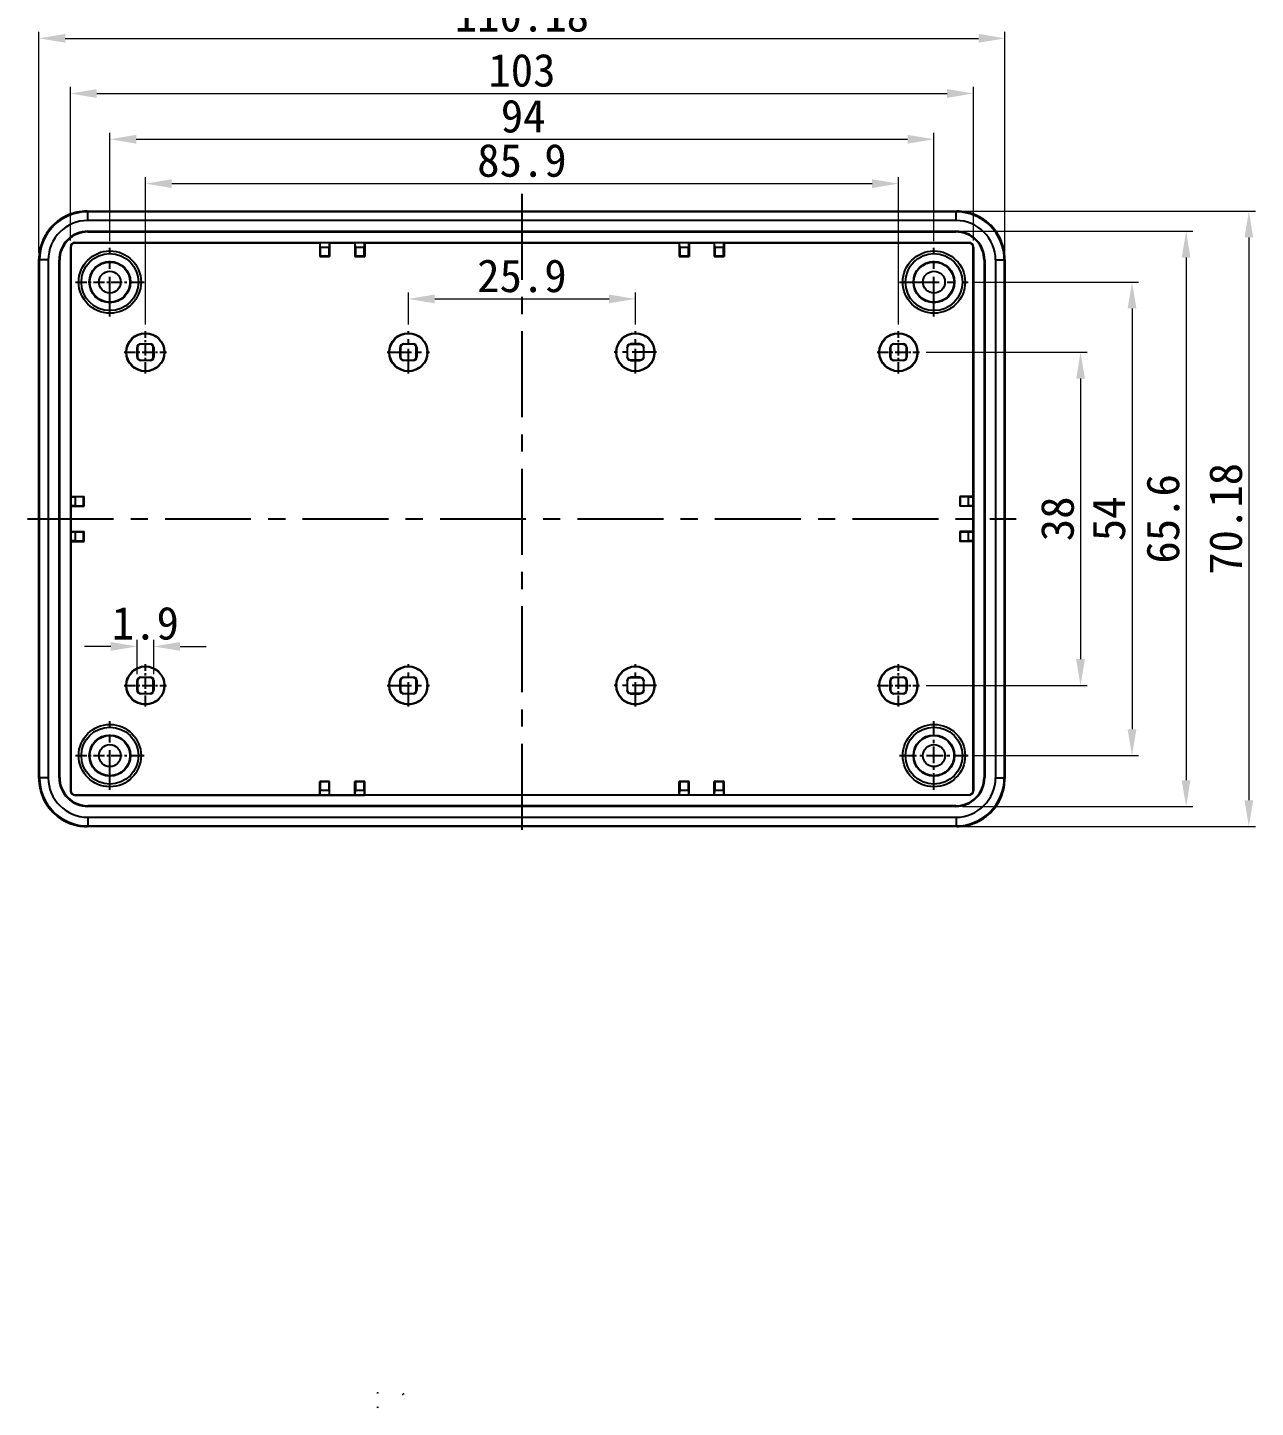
# Model space of a CAD drawing. Header units: millimetres. Extents: x 1860 to 2188, y -393 to -149.
# Drawn here: x 2047.9 to 2187.9, y -391.7 to -234.3 of the extents above; entities that cross this region are included whole.
import ezdxf

# ---------------------------------------------------------------- set-up
doc = ezdxf.new("R2010")
doc.units = ezdxf.units.MM
doc.linetypes.add('CENTER', pattern=[50.8, 31.75, -6.35, 6.35, -6.35])
doc.layers.add('dim', color=3, linetype='Continuous', lineweight=9)
doc.layers.add('from', color=7, linetype='Continuous', lineweight=13)
doc.styles.add('宋体', font='SimSun.ttf')
doc.dimstyles.new('YanXiu', dxfattribs={"dimscale": 1.5, "dimtxt": 2.5, "dimasz": 2.2, "dimexe": 0.65, "dimexo": 0.65, "dimgap": 0.5, "dimtad": 1, "dimdsep": 46, "dimtxsty": '宋体', "dimcen": 0, "dimclrd": 3, "dimclre": 3, "dimclrt": 3, "dimazin": 2, "dimtfac": 1, "dimtofl": 0, "dimtmove": 0, "dimatfit": 3, "dimfxl": 1, "dimlwd": 5, "dimlwe": 5, "dimarcsym": 0})

# ---------------------------------------------------------------- blocks, each defined once
blk = doc.blocks.new('*D10')
at = {"color": 3, "linetype": 'Continuous', "lineweight": 5}
for p, q in [((2057.37, -304.88), (2054.37, -304.88)), ((2060.37, -308.03), (2060.37, -304.13)), ((2062.27, -308.03), (2062.27, -304.13)), ((2065.27, -304.88), (2068.27, -304.88))]:
    blk.add_line(p, q, dxfattribs=at)
at = {"color": 3, "linetype": 'Continuous'}
for points in [[(2057.37, -304.38), (2057.37, -305.38), (2060.37, -304.88)], [(2065.27, -304.38), (2065.27, -305.38), (2062.27, -304.88)]]:
    blk.add_solid(points, dxfattribs=at)
at = {"layer": 'Defpoints', "color": 0, "linetype": 'Continuous'}
for p in [(2060.37, -304.88), (2060.37, -308.78), (2062.27, -308.78)]:
    blk.add_point(p, dxfattribs=at)
at = {"color": 3, "linetype": 'Continuous', "insert": (2061.32, -302.25), "char_height": 3.75, "attachment_point": 5, "style": '宋体'}
blk.add_mtext('1.9', dxfattribs=at)
blk = doc.blocks.new('*D11')
at = {"layer": 'Defpoints', "color": 0}
for p in [(2151.27, -247.04), (2057.27, -259.42), (2151.27, -259.42)]:
    blk.add_point(p, dxfattribs=at)
at = {"layer": 'dim', "color": 3, "lineweight": 5}
for p, q in [((2057.27, -258.67), (2057.27, -246.29)), ((2060.27, -247.04), (2148.27, -247.04)), ((2151.27, -258.67), (2151.27, -246.29))]:
    blk.add_line(p, q, dxfattribs=at)
at = {"layer": 'dim', "color": 3}
for points in [[(2060.27, -246.54), (2060.27, -247.54), (2057.27, -247.04)], [(2148.27, -246.54), (2148.27, -247.54), (2151.27, -247.04)]]:
    blk.add_solid(points, dxfattribs=at)
at = {"layer": 'dim', "color": 3, "insert": (2104.41, -244.42), "char_height": 3.75, "attachment_point": 5, "style": '宋体'}
blk.add_mtext('94', dxfattribs=at)
blk = doc.blocks.new('*D12')
at = {"layer": 'Defpoints', "color": 0}
for p in [(2147.22, -252.1), (2061.32, -268.92), (2147.22, -268.92)]:
    blk.add_point(p, dxfattribs=at)
at = {"layer": 'dim', "color": 3, "lineweight": 5}
for p, q in [((2061.32, -268.17), (2061.32, -251.35)), ((2147.22, -268.17), (2147.22, -251.35)), ((2064.32, -252.1), (2144.22, -252.1))]:
    blk.add_line(p, q, dxfattribs=at)
at = {"layer": 'dim', "color": 3}
for points in [[(2064.32, -251.6), (2064.32, -252.6), (2061.32, -252.1)], [(2144.22, -251.6), (2144.22, -252.6), (2147.22, -252.1)]]:
    blk.add_solid(points, dxfattribs=at)
at = {"layer": 'dim', "color": 3, "insert": (2104.27, -249.47), "char_height": 3.75, "attachment_point": 5, "style": '宋体'}
blk.add_mtext('85.9', dxfattribs=at)
blk = doc.blocks.new('*D13')
at = {"layer": 'Defpoints', "color": 0}
for p in [(2149.63, -271.33), (2149.63, -309.33), (2167.99, -309.33)]:
    blk.add_point(p, dxfattribs=at)
at = {"layer": 'dim', "color": 3, "lineweight": 5}
for p, q in [((2150.38, -271.33), (2168.74, -271.33)), ((2167.99, -274.33), (2167.99, -306.33)), ((2150.38, -309.33), (2168.74, -309.33))]:
    blk.add_line(p, q, dxfattribs=at)
at = {"layer": 'dim', "color": 3}
for points in [[(2167.49, -274.33), (2168.49, -274.33), (2167.99, -271.33)], [(2167.49, -306.33), (2168.49, -306.33), (2167.99, -309.33)]]:
    blk.add_solid(points, dxfattribs=at)
at = {"layer": 'dim', "color": 3, "insert": (2165.37, -290.33), "char_height": 3.75, "attachment_point": 5, "rotation": 90, "style": '宋体'}
blk.add_mtext('38', dxfattribs=at)
blk = doc.blocks.new('*D14')
at = {"layer": 'Defpoints', "color": 0}
for p in [(2155.18, -263.33), (2155.18, -317.33), (2173.86, -317.33)]:
    blk.add_point(p, dxfattribs=at)
at = {"layer": 'dim', "color": 3, "lineweight": 5}
for p, q in [((2155.93, -263.33), (2174.61, -263.33)), ((2173.86, -266.33), (2173.86, -314.33)), ((2155.93, -317.33), (2174.61, -317.33))]:
    blk.add_line(p, q, dxfattribs=at)
at = {"layer": 'dim', "color": 3}
for points in [[(2173.36, -266.33), (2174.36, -266.33), (2173.86, -263.33)], [(2173.36, -314.33), (2174.36, -314.33), (2173.86, -317.33)]]:
    blk.add_solid(points, dxfattribs=at)
at = {"layer": 'dim', "color": 3, "insert": (2171.23, -290.33), "char_height": 3.75, "attachment_point": 5, "rotation": 90, "style": '宋体'}
blk.add_mtext('54', dxfattribs=at)
blk = doc.blocks.new('*D20')
at = {"layer": 'Defpoints', "color": 0}
for p in [(2155.77, -241.82), (2052.77, -259.33), (2155.77, -259.33)]:
    blk.add_point(p, dxfattribs=at)
at = {"layer": 'dim', "color": 3, "lineweight": 5}
for p, q in [((2052.77, -258.58), (2052.77, -241.07)), ((2055.77, -241.82), (2152.77, -241.82)), ((2155.77, -258.58), (2155.77, -241.07))]:
    blk.add_line(p, q, dxfattribs=at)
at = {"layer": 'dim', "color": 3}
for points in [[(2055.77, -241.32), (2055.77, -242.32), (2052.77, -241.82)], [(2152.77, -241.32), (2152.77, -242.32), (2155.77, -241.82)]]:
    blk.add_solid(points, dxfattribs=at)
at = {"layer": 'dim', "color": 3, "insert": (2104.27, -239.19), "char_height": 3.75, "attachment_point": 5, "style": '宋体'}
blk.add_mtext('103', dxfattribs=at)
blk = doc.blocks.new('*D21')
at = {"layer": 'Defpoints', "color": 0}
for p in [(2153.77, -257.53), (2153.77, -323.13), (2180.03, -323.13)]:
    blk.add_point(p, dxfattribs=at)
at = {"layer": 'dim', "color": 3, "lineweight": 5}
for p, q in [((2154.52, -257.53), (2180.78, -257.53)), ((2180.03, -260.53), (2180.03, -320.13)), ((2154.52, -323.13), (2180.78, -323.13))]:
    blk.add_line(p, q, dxfattribs=at)
at = {"layer": 'dim', "color": 3}
for points in [[(2179.53, -260.53), (2180.53, -260.53), (2180.03, -257.53)], [(2179.53, -320.13), (2180.53, -320.13), (2180.03, -323.13)]]:
    blk.add_solid(points, dxfattribs=at)
at = {"layer": 'dim', "color": 3, "insert": (2177.4, -290.33), "char_height": 3.75, "attachment_point": 5, "rotation": 90, "style": '宋体'}
blk.add_mtext('65.6', dxfattribs=at)
blk = doc.blocks.new('*D22')
at = {"layer": 'Defpoints', "color": 0}
for p in [(2159.36, -235.53), (2049.18, -260.74), (2159.36, -260.74)]:
    blk.add_point(p, dxfattribs=at)
at = {"layer": 'dim', "color": 3, "lineweight": 5}
for p, q in [((2049.18, -259.99), (2049.18, -234.78)), ((2052.18, -235.53), (2156.36, -235.53)), ((2159.36, -259.99), (2159.36, -234.78))]:
    blk.add_line(p, q, dxfattribs=at)
at = {"layer": 'dim', "color": 3}
for points in [[(2052.18, -235.03), (2052.18, -236.03), (2049.18, -235.53)], [(2156.36, -235.03), (2156.36, -236.03), (2159.36, -235.53)]]:
    blk.add_solid(points, dxfattribs=at)
at = {"layer": 'dim', "color": 3, "insert": (2104.27, -232.91), "char_height": 3.75, "attachment_point": 5, "style": '宋体'}
blk.add_mtext('110.18', dxfattribs=at)
blk = doc.blocks.new('*D23')
at = {"layer": 'Defpoints', "color": 0}
for p in [(2153.86, -255.24), (2153.86, -325.42), (2187.19, -325.42)]:
    blk.add_point(p, dxfattribs=at)
at = {"layer": 'dim', "color": 3, "lineweight": 5}
for p, q in [((2154.61, -255.24), (2187.94, -255.24)), ((2187.19, -258.24), (2187.19, -322.42)), ((2154.61, -325.42), (2187.94, -325.42))]:
    blk.add_line(p, q, dxfattribs=at)
at = {"layer": 'dim', "color": 3}
for points in [[(2186.69, -258.24), (2187.69, -258.24), (2187.19, -255.24)], [(2186.69, -322.42), (2187.69, -322.42), (2187.19, -325.42)]]:
    blk.add_solid(points, dxfattribs=at)
at = {"layer": 'dim', "color": 3, "insert": (2184.56, -290.33), "char_height": 3.75, "attachment_point": 5, "rotation": 90, "style": '宋体'}
blk.add_mtext('70.18', dxfattribs=at)
blk = doc.blocks.new('*D53')
at = {"layer": 'Defpoints', "color": 0}
for p in [(2117.22, -265.25), (2091.32, -268.92), (2117.22, -268.92)]:
    blk.add_point(p, dxfattribs=at)
at = {"layer": 'dim', "color": 3, "lineweight": 5}
for p, q in [((2091.32, -268.17), (2091.32, -264.51)), ((2094.32, -265.25), (2114.22, -265.25)), ((2117.22, -268.17), (2117.22, -264.51))]:
    blk.add_line(p, q, dxfattribs=at)
at = {"layer": 'dim', "color": 3}
for points in [[(2094.32, -264.75), (2094.32, -265.75), (2091.32, -265.25)], [(2114.22, -264.75), (2114.22, -265.75), (2117.22, -265.25)]]:
    blk.add_solid(points, dxfattribs=at)
at = {"layer": 'dim', "color": 3, "insert": (2104.27, -262.63), "char_height": 3.75, "attachment_point": 5, "style": '宋体'}
blk.add_mtext('25.9', dxfattribs=at)

msp = doc.modelspace()

# ---------------------------------------------------------------- linework, layer by layer
at = {"color": 1, "linetype": 'CENTER', "ltscale": 0.30868}
for p, q in [((2104.268, -253.259), (2104.268, -327.399)), ((2047.883, -290.329), (2160.653, -290.329))]:
    msp.add_line(p, q, dxfattribs=at)
at = {"color": 7, "linetype": 'Continuous'}
for p, q in [((2054.676, -255.238), (2054.676, -255.239)), ((2054.676, -255.239), (2153.861, -255.239)), ((2054.741, -255.304), (2054.676, -255.239)), ((2153.795, -255.304), (2054.741, -255.304)), ((2054.741, -256.303), (2054.741, -255.304)), ((2153.795, -256.303), (2054.741, -256.303)), ((2153.795, -255.304), (2153.861, -255.239)), ((2153.795, -256.303), (2153.795, -255.304)), ((2153.861, -255.238), (2153.861, -255.239)), ((2054.768, -257.53), (2153.768, -257.53)), ((2054.768, -257.605), (2054.768, -257.53)), ((2054.768, -257.605), (2153.768, -257.605)), ((2153.768, -257.605), (2153.768, -257.53)), ((2052.813, -259.329), (2052.768, -259.329)), ((2052.768, -259.329), (2052.768, -321.329)), ((2052.813, -259.329), (2052.813, -287.764)), ((2053.268, -258.829), (2082.311, -258.828)), ((2053.268, -258.874), (2053.268, -258.829)), ((2081.203, -258.874), (2053.268, -258.874)), ((2081.203, -258.874), (2081.225, -258.829)), ((2081.203, -258.874), (2081.203, -260.393)), ((2081.255, -258.868), (2081.225, -258.829)), ((2082.281, -258.868), (2081.255, -258.868)), ((2081.268, -259.385), (2081.255, -258.868)), ((2082.268, -259.385), (2081.268, -259.385)), ((2081.268, -259.385), (2081.268, -260.328)), ((2082.281, -258.868), (2082.268, -259.385)), ((2082.268, -260.328), (2082.268, -259.385)), ((2082.281, -258.868), (2082.311, -258.828)), ((2082.311, -258.829), (2086.311, -258.828)), ((2082.334, -258.874), (2082.311, -258.829)), ((2085.203, -258.874), (2082.334, -258.874)), ((2082.334, -258.874), (2082.334, -260.393)), ((2085.203, -258.874), (2085.225, -258.829)), ((2085.203, -258.874), (2085.203, -260.393)), ((2085.255, -258.868), (2085.225, -258.829)), ((2086.281, -258.868), (2085.255, -258.868)), ((2085.268, -259.385), (2085.255, -258.868)), ((2086.268, -259.385), (2085.268, -259.385)), ((2085.268, -259.385), (2085.268, -260.328)), ((2086.281, -258.868), (2086.268, -259.385)), ((2086.268, -260.328), (2086.268, -259.385)), ((2086.281, -258.868), (2086.311, -258.828)), ((2086.311, -258.829), (2123.311, -258.828)), ((2086.334, -258.874), (2086.311, -258.829)), ((2122.203, -258.874), (2086.334, -258.874)), ((2086.334, -258.874), (2086.334, -260.393)), ((2122.203, -258.874), (2122.225, -258.829)), ((2122.203, -258.874), (2122.203, -260.393)), ((2122.255, -258.868), (2122.225, -258.829)), ((2123.281, -258.868), (2122.255, -258.868)), ((2122.268, -259.385), (2122.255, -258.868)), ((2123.268, -259.385), (2122.268, -259.385)), ((2122.268, -259.385), (2122.268, -260.328)), ((2123.281, -258.868), (2123.268, -259.385)), ((2123.268, -260.328), (2123.268, -259.385)), ((2123.281, -258.868), (2123.311, -258.828)), ((2123.334, -258.874), (2123.311, -258.829)), ((2123.311, -258.829), (2155.268, -258.829)), ((2126.203, -258.874), (2123.334, -258.874)), ((2123.334, -258.874), (2123.334, -260.393)), ((2126.203, -258.874), (2126.225, -258.829)), ((2126.203, -258.874), (2126.203, -260.393)), ((2126.255, -258.868), (2126.225, -258.829)), ((2127.281, -258.868), (2126.255, -258.868)), ((2126.268, -259.385), (2126.255, -258.868)), ((2127.268, -259.385), (2126.268, -259.385)), ((2126.268, -259.385), (2126.268, -260.328)), ((2127.281, -258.868), (2127.268, -259.385)), ((2127.268, -260.328), (2127.268, -259.385)), ((2127.281, -258.868), (2127.311, -258.828)), ((2127.334, -258.874), (2127.311, -258.829)), ((2155.268, -258.874), (2127.334, -258.874)), ((2127.334, -258.874), (2127.334, -260.393)), ((2155.268, -258.874), (2155.268, -258.829)), ((2155.723, -287.764), (2155.723, -259.329)), ((2155.723, -259.329), (2155.768, -259.329)), ((2155.768, -259.329), (2155.77, -288.872)), ((2049.177, -260.737), (2049.177, -260.737)), ((2049.243, -260.803), (2049.177, -260.737)), ((2049.177, -319.922), (2049.177, -260.737)), ((2050.242, -260.802), (2049.243, -260.802)), ((2049.243, -319.857), (2049.243, -260.803)), ((2050.242, -260.802), (2050.242, -319.857)), ((2051.544, -260.829), (2051.469, -260.829)), ((2051.469, -319.829), (2051.469, -260.829)), ((2051.544, -319.829), (2051.544, -260.829)), ((2081.268, -260.328), (2081.203, -260.393)), ((2081.203, -260.393), (2082.334, -260.393)), ((2081.268, -260.328), (2082.268, -260.328)), ((2082.268, -260.328), (2082.334, -260.393)), ((2085.268, -260.328), (2085.203, -260.393)), ((2085.203, -260.393), (2086.334, -260.393)), ((2085.268, -260.328), (2086.268, -260.328)), ((2086.268, -260.328), (2086.334, -260.393)), ((2122.268, -260.328), (2122.203, -260.393)), ((2122.203, -260.393), (2123.334, -260.393)), ((2122.268, -260.328), (2123.268, -260.328)), ((2123.268, -260.328), (2123.334, -260.393)), ((2126.268, -260.328), (2126.203, -260.393)), ((2126.203, -260.393), (2127.334, -260.393)), ((2126.268, -260.328), (2127.268, -260.328)), ((2127.268, -260.328), (2127.334, -260.393)), ((2156.992, -260.829), (2156.992, -319.829)), ((2156.992, -260.829), (2157.068, -260.829)), ((2157.068, -260.829), (2157.068, -319.829)), ((2158.294, -260.802), (2158.294, -319.857)), ((2158.294, -260.802), (2159.294, -260.802)), ((2159.294, -260.802), (2159.359, -260.737)), ((2159.294, -260.802), (2159.294, -319.856)), ((2159.359, -260.737), (2159.359, -319.922)), ((2159.359, -260.737), (2159.359, -260.737)), ((2060.768, -270.379), (2061.868, -270.379)), ((2060.814, -270.426), (2060.768, -270.379)), ((2061.822, -270.426), (2060.814, -270.426)), ((2061.868, -270.379), (2061.822, -270.426)), ((2090.768, -270.379), (2091.868, -270.379)), ((2090.768, -270.379), (2090.814, -270.426)), ((2091.822, -270.426), (2090.814, -270.426)), ((2091.822, -270.426), (2091.868, -270.379)), ((2116.714, -270.426), (2116.668, -270.379)), ((2117.768, -270.379), (2116.668, -270.379)), ((2116.714, -270.426), (2117.721, -270.426)), ((2117.768, -270.379), (2117.721, -270.426)), ((2146.668, -270.379), (2146.714, -270.426)), ((2146.668, -270.379), (2147.768, -270.379)), ((2147.722, -270.426), (2146.714, -270.426)), ((2147.722, -270.426), (2147.768, -270.379)), ((2060.414, -270.826), (2060.368, -270.779)), ((2060.368, -271.879), (2060.368, -270.779)), ((2060.368, -271.879), (2060.414, -271.833)), ((2060.414, -270.826), (2060.414, -271.833)), ((2062.268, -270.779), (2062.222, -270.826)), ((2062.222, -271.833), (2062.222, -270.826)), ((2062.268, -271.879), (2062.222, -271.833)), ((2062.268, -270.779), (2062.268, -271.879)), ((2090.368, -270.779), (2090.414, -270.826)), ((2090.368, -271.879), (2090.368, -270.779)), ((2090.368, -271.879), (2090.414, -271.833)), ((2090.414, -270.826), (2090.414, -271.833)), ((2092.222, -270.826), (2092.268, -270.779)), ((2092.222, -271.833), (2092.222, -270.826)), ((2092.268, -271.879), (2092.222, -271.833)), ((2092.268, -270.779), (2092.268, -271.879)), ((2116.314, -270.826), (2116.268, -270.779)), ((2116.268, -270.779), (2116.268, -271.879)), ((2116.268, -271.879), (2116.314, -271.833)), ((2116.314, -271.833), (2116.314, -270.826)), ((2118.168, -270.779), (2118.121, -270.826)), ((2118.121, -270.826), (2118.121, -271.833)), ((2118.168, -271.879), (2118.121, -271.833)), ((2118.168, -271.879), (2118.168, -270.779)), ((2146.268, -270.779), (2146.314, -270.826)), ((2146.268, -271.879), (2146.268, -270.779)), ((2146.268, -271.879), (2146.314, -271.833)), ((2146.314, -270.826), (2146.314, -271.833)), ((2148.122, -270.826), (2148.168, -270.779)), ((2148.122, -271.833), (2148.122, -270.826)), ((2148.168, -271.879), (2148.122, -271.833)), ((2148.168, -270.779), (2148.168, -271.879)), ((2060.768, -272.279), (2060.814, -272.233)), ((2061.868, -272.279), (2060.768, -272.279)), ((2060.814, -272.233), (2061.822, -272.233)), ((2061.868, -272.279), (2061.822, -272.233)), ((2090.768, -272.279), (2090.814, -272.233)), ((2091.868, -272.279), (2090.768, -272.279)), ((2090.814, -272.233), (2091.822, -272.233)), ((2091.868, -272.279), (2091.822, -272.233)), ((2116.668, -272.279), (2116.714, -272.233)), ((2116.668, -272.279), (2117.768, -272.279)), ((2117.721, -272.233), (2116.714, -272.233)), ((2117.768, -272.279), (2117.721, -272.233)), ((2146.668, -272.279), (2146.714, -272.233)), ((2147.768, -272.279), (2146.668, -272.279)), ((2146.714, -272.233), (2147.722, -272.233)), ((2147.768, -272.279), (2147.722, -272.233)), ((2052.807, -287.816), (2052.766, -287.786)), ((2052.813, -287.764), (2052.768, -287.786)), ((2052.807, -287.816), (2053.324, -287.829)), ((2052.807, -287.816), (2052.807, -288.842)), ((2052.813, -287.764), (2054.332, -287.764)), ((2054.266, -287.829), (2053.324, -287.829)), ((2053.324, -287.829), (2053.324, -288.829)), ((2054.266, -287.829), (2054.332, -287.764)), ((2054.266, -288.829), (2054.266, -287.829)), ((2054.332, -288.895), (2054.332, -287.764)), ((2154.204, -287.764), (2154.204, -288.895)), ((2154.27, -287.829), (2154.204, -287.764)), ((2155.723, -287.764), (2154.204, -287.764)), ((2154.27, -287.829), (2154.27, -288.829)), ((2155.212, -287.829), (2154.27, -287.829)), ((2155.212, -287.829), (2155.73, -287.816)), ((2155.212, -288.829), (2155.212, -287.829)), ((2155.723, -287.764), (2155.768, -287.786)), ((2155.73, -287.816), (2155.768, -287.786)), ((2155.73, -288.842), (2155.73, -287.816)), ((2052.807, -288.842), (2052.766, -288.872)), ((2052.813, -288.895), (2052.768, -288.872)), ((2053.324, -288.829), (2052.807, -288.842)), ((2052.813, -288.895), (2054.332, -288.895)), ((2052.813, -288.895), (2052.813, -291.764)), ((2053.324, -288.829), (2054.266, -288.829)), ((2054.266, -288.829), (2054.332, -288.895)), ((2154.27, -288.829), (2154.204, -288.895)), ((2155.723, -288.895), (2154.204, -288.895)), ((2154.27, -288.829), (2155.212, -288.829)), ((2155.73, -288.842), (2155.212, -288.829)), ((2155.723, -288.895), (2155.768, -288.872)), ((2155.723, -291.764), (2155.723, -288.895)), ((2155.73, -288.842), (2155.77, -288.872)), ((2155.768, -288.872), (2155.768, -321.329)), ((2052.807, -291.816), (2052.766, -291.786)), ((2052.813, -291.764), (2052.768, -291.786)), ((2052.807, -291.816), (2053.324, -291.829)), ((2052.807, -291.816), (2052.807, -292.842)), ((2052.813, -291.764), (2054.332, -291.764)), ((2054.266, -291.829), (2053.324, -291.829)), ((2053.324, -291.829), (2053.324, -292.829)), ((2054.266, -291.829), (2054.332, -291.764)), ((2054.266, -292.829), (2054.266, -291.829)), ((2054.332, -292.895), (2054.332, -291.764)), ((2154.204, -291.764), (2154.204, -292.895)), ((2154.27, -291.829), (2154.204, -291.764)), ((2155.723, -291.764), (2154.204, -291.764)), ((2154.27, -291.829), (2154.27, -292.829)), ((2155.212, -291.829), (2154.27, -291.829)), ((2155.212, -291.829), (2155.73, -291.816)), ((2155.212, -292.829), (2155.212, -291.829)), ((2155.723, -291.764), (2155.768, -291.786)), ((2155.73, -291.816), (2155.768, -291.786)), ((2155.73, -292.842), (2155.73, -291.816)), ((2052.807, -292.842), (2052.766, -292.872)), ((2052.813, -292.895), (2052.768, -292.872)), ((2053.324, -292.829), (2052.807, -292.842)), ((2052.813, -292.895), (2054.332, -292.895)), ((2052.813, -292.895), (2052.813, -321.329)), ((2053.324, -292.829), (2054.266, -292.829)), ((2054.266, -292.829), (2054.332, -292.895)), ((2154.27, -292.829), (2154.204, -292.895)), ((2155.723, -292.895), (2154.204, -292.895)), ((2154.27, -292.829), (2155.212, -292.829)), ((2155.73, -292.842), (2155.212, -292.829)), ((2155.723, -292.895), (2155.768, -292.872)), ((2155.723, -321.329), (2155.723, -292.895)), ((2155.73, -292.842), (2155.77, -292.872)), ((2060.768, -308.379), (2061.868, -308.379)), ((2060.768, -308.379), (2060.814, -308.426)), ((2061.868, -308.379), (2061.822, -308.426)), ((2090.768, -308.379), (2090.814, -308.426)), ((2090.768, -308.379), (2091.868, -308.379)), ((2091.868, -308.379), (2091.822, -308.426)), ((2117.768, -308.379), (2116.668, -308.379)), ((2116.668, -308.379), (2116.714, -308.426)), ((2117.768, -308.379), (2117.721, -308.426)), ((2146.668, -308.379), (2146.714, -308.426)), ((2146.668, -308.379), (2147.768, -308.379)), ((2147.768, -308.379), (2147.722, -308.426)), ((2060.368, -308.779), (2060.414, -308.826)), ((2060.368, -309.879), (2060.368, -308.779)), ((2060.414, -309.833), (2060.368, -309.879)), ((2060.414, -308.826), (2060.414, -309.833)), ((2061.822, -308.426), (2060.814, -308.426)), ((2062.268, -308.779), (2062.222, -308.826)), ((2062.222, -309.833), (2062.222, -308.826)), ((2062.268, -309.879), (2062.222, -309.833)), ((2062.268, -308.779), (2062.268, -309.879)), ((2090.368, -309.879), (2090.368, -308.779)), ((2090.368, -308.779), (2090.414, -308.826)), ((2090.368, -309.879), (2090.414, -309.833)), ((2090.414, -308.826), (2090.414, -309.833)), ((2091.822, -308.426), (2090.814, -308.426)), ((2092.268, -308.779), (2092.222, -308.826)), ((2092.222, -309.833), (2092.222, -308.826)), ((2092.222, -309.833), (2092.268, -309.879)), ((2092.268, -308.779), (2092.268, -309.879)), ((2116.268, -308.779), (2116.268, -309.879)), ((2116.268, -308.779), (2116.314, -308.826)), ((2116.314, -309.833), (2116.268, -309.879)), ((2116.314, -309.833), (2116.314, -308.826)), ((2116.714, -308.426), (2117.721, -308.426)), ((2118.168, -308.779), (2118.121, -308.826)), ((2118.121, -308.826), (2118.121, -309.833)), ((2118.168, -309.879), (2118.121, -309.833)), ((2118.168, -309.879), (2118.168, -308.779)), ((2146.268, -309.879), (2146.268, -308.779)), ((2146.268, -308.779), (2146.314, -308.826)), ((2146.268, -309.879), (2146.314, -309.833)), ((2146.314, -308.826), (2146.314, -309.833)), ((2147.722, -308.426), (2146.714, -308.426)), ((2148.168, -308.779), (2148.122, -308.826)), ((2148.122, -309.833), (2148.122, -308.826)), ((2148.122, -309.833), (2148.168, -309.879)), ((2148.168, -308.779), (2148.168, -309.879)), ((2060.814, -310.233), (2060.768, -310.279)), ((2061.868, -310.279), (2060.768, -310.279)), ((2060.814, -310.233), (2061.822, -310.233)), ((2061.868, -310.279), (2061.822, -310.233)), ((2090.768, -310.279), (2090.814, -310.233)), ((2091.868, -310.279), (2090.768, -310.279)), ((2090.814, -310.233), (2091.822, -310.233)), ((2091.822, -310.233), (2091.868, -310.279)), ((2116.714, -310.233), (2116.668, -310.279)), ((2116.668, -310.279), (2117.768, -310.279)), ((2117.721, -310.233), (2116.714, -310.233)), ((2117.768, -310.279), (2117.721, -310.233)), ((2146.668, -310.279), (2146.714, -310.233)), ((2147.768, -310.279), (2146.668, -310.279)), ((2146.714, -310.233), (2147.722, -310.233)), ((2147.722, -310.233), (2147.768, -310.279)), ((2049.243, -319.857), (2049.177, -319.922)), ((2049.177, -319.922), (2049.177, -319.922)), ((2050.242, -319.857), (2049.243, -319.857)), ((2051.544, -319.829), (2051.469, -319.829)), ((2081.203, -321.785), (2081.203, -320.266)), ((2082.334, -320.266), (2081.203, -320.266)), ((2081.268, -320.331), (2081.203, -320.266)), ((2081.268, -320.331), (2081.268, -321.273)), ((2082.268, -320.331), (2081.268, -320.331)), ((2082.268, -320.331), (2082.334, -320.266)), ((2082.268, -321.273), (2082.268, -320.331)), ((2082.334, -321.785), (2082.334, -320.266)), ((2085.203, -321.785), (2085.203, -320.266)), ((2086.334, -320.266), (2085.203, -320.266)), ((2085.268, -320.331), (2085.203, -320.266)), ((2085.268, -320.331), (2085.268, -321.273)), ((2086.268, -320.331), (2085.268, -320.331)), ((2086.268, -320.331), (2086.334, -320.266)), ((2086.268, -321.273), (2086.268, -320.331)), ((2086.334, -321.785), (2086.334, -320.266)), ((2122.203, -321.785), (2122.203, -320.266)), ((2122.268, -320.331), (2122.203, -320.266)), ((2123.334, -320.266), (2122.203, -320.266)), ((2122.268, -320.331), (2122.268, -321.273)), ((2123.268, -320.331), (2122.268, -320.331)), ((2123.268, -320.331), (2123.334, -320.266)), ((2123.268, -321.273), (2123.268, -320.331)), ((2123.334, -321.785), (2123.334, -320.266)), ((2126.203, -321.785), (2126.203, -320.266)), ((2126.268, -320.331), (2126.203, -320.266)), ((2127.334, -320.266), (2126.203, -320.266)), ((2126.268, -320.331), (2126.268, -321.273)), ((2127.268, -320.331), (2126.268, -320.331)), ((2127.268, -320.331), (2127.334, -320.266)), ((2127.268, -321.273), (2127.268, -320.331)), ((2127.334, -321.785), (2127.334, -320.266)), ((2156.992, -319.829), (2157.068, -319.829)), ((2158.294, -319.857), (2159.294, -319.857)), ((2159.294, -319.856), (2159.359, -319.922)), ((2159.359, -319.922), (2159.359, -319.922)), ((2052.813, -321.329), (2052.768, -321.329)), ((2053.268, -321.785), (2081.203, -321.785)), ((2053.268, -321.785), (2053.268, -321.829)), ((2053.268, -321.829), (2086.311, -321.831)), ((2081.203, -321.785), (2081.225, -321.829)), ((2081.255, -321.791), (2081.225, -321.831)), ((2081.255, -321.791), (2081.268, -321.273)), ((2081.255, -321.791), (2082.281, -321.791)), ((2081.268, -321.273), (2082.268, -321.273)), ((2082.268, -321.273), (2082.281, -321.791)), ((2082.281, -321.791), (2082.311, -321.831)), ((2082.334, -321.785), (2082.311, -321.829)), ((2082.334, -321.785), (2085.203, -321.785)), ((2085.203, -321.785), (2085.225, -321.829)), ((2085.255, -321.791), (2085.225, -321.831)), ((2085.255, -321.791), (2085.268, -321.273)), ((2085.255, -321.791), (2086.281, -321.791)), ((2085.268, -321.273), (2086.268, -321.273)), ((2086.268, -321.273), (2086.281, -321.791)), ((2086.281, -321.791), (2086.311, -321.831)), ((2086.334, -321.785), (2086.311, -321.829)), ((2126.225, -321.829), (2086.311, -321.829)), ((2086.334, -321.785), (2122.203, -321.785)), ((2122.203, -321.785), (2122.225, -321.829)), ((2122.255, -321.791), (2122.225, -321.831)), ((2122.255, -321.791), (2122.268, -321.273)), ((2122.255, -321.791), (2123.281, -321.791)), ((2122.268, -321.273), (2123.268, -321.273)), ((2123.268, -321.273), (2123.281, -321.791)), ((2123.281, -321.791), (2123.311, -321.829)), ((2123.334, -321.785), (2123.311, -321.829)), ((2123.334, -321.785), (2126.203, -321.785)), ((2126.203, -321.785), (2126.225, -321.829)), ((2126.255, -321.791), (2126.225, -321.831)), ((2155.268, -321.829), (2126.225, -321.831)), ((2126.255, -321.791), (2126.268, -321.273)), ((2126.255, -321.791), (2127.281, -321.791)), ((2126.268, -321.273), (2127.268, -321.273)), ((2127.268, -321.273), (2127.281, -321.791)), ((2127.281, -321.791), (2127.311, -321.829)), ((2127.334, -321.785), (2127.311, -321.829)), ((2127.334, -321.785), (2155.268, -321.785)), ((2155.268, -321.785), (2155.268, -321.829)), ((2155.723, -321.329), (2155.768, -321.329)), ((2153.768, -323.054), (2054.768, -323.054)), ((2054.768, -323.054), (2054.768, -323.129)), ((2153.768, -323.129), (2054.768, -323.129)), ((2153.768, -323.054), (2153.768, -323.129)), ((2054.741, -325.355), (2054.676, -325.42)), ((2153.861, -325.42), (2054.676, -325.42)), ((2054.676, -325.42), (2054.676, -325.42)), ((2054.741, -324.355), (2153.795, -324.355)), ((2054.741, -324.355), (2054.741, -325.355)), ((2054.741, -325.355), (2153.795, -325.355)), ((2153.795, -324.355), (2153.795, -325.355)), ((2153.795, -325.355), (2153.861, -325.42)), ((2153.861, -325.42), (2153.861, -325.42))]:
    msp.add_line(p, q, dxfattribs=at)
at = {"color": 1, "linetype": 'CENTER', "ltscale": 0.142292}
for p, q in [((2057.268, -267.242), (2057.268, -259.416)), ((2151.268, -267.242), (2151.268, -259.416)), ((2147.355, -263.329), (2155.181, -263.329)), ((2057.268, -321.242), (2057.268, -313.416))]:
    msp.add_line(p, q, dxfattribs=at)
at = {"color": 1, "linetype": 'CENTER', "ltscale": 0.04}
for p, q in [((2053.355, -263.329), (2061.181, -263.329)), ((2061.318, -273.742), (2061.318, -268.916)), ((2147.218, -273.742), (2147.218, -268.916)), ((2058.905, -271.329), (2063.731, -271.329)), ((2144.805, -271.329), (2149.631, -271.329)), ((2061.318, -311.742), (2061.318, -306.916)), ((2147.218, -311.742), (2147.218, -306.916)), ((2058.905, -309.329), (2063.731, -309.329)), ((2144.805, -309.329), (2149.631, -309.329)), ((2053.355, -317.329), (2061.181, -317.329))]:
    msp.add_line(p, q, dxfattribs=at)
at = {"color": 1, "linetype": 'CENTER', "ltscale": 0.087745}
for p, q in [((2091.318, -273.742), (2091.318, -268.916)), ((2117.218, -273.742), (2117.218, -268.916)), ((2088.905, -271.329), (2093.731, -271.329)), ((2119.631, -271.329), (2114.805, -271.329)), ((2091.318, -311.742), (2091.318, -306.916)), ((2117.218, -311.742), (2117.218, -306.916)), ((2088.905, -309.329), (2093.731, -309.329)), ((2119.631, -309.329), (2114.805, -309.329))]:
    msp.add_line(p, q, dxfattribs=at)
at = {"color": 1, "linetype": 'CENTER', "ltscale": 0.06}
for p, q in [((2151.268, -321.242), (2151.268, -313.416)), ((2147.355, -317.329), (2155.181, -317.329))]:
    msp.add_line(p, q, dxfattribs=at)
at = {"color": 7, "linetype": 'Continuous'}
for points in [[(2054.676, -255.238), (2053.786, -255.311), (2052.683, -255.612), (2051.665, -256.135), (2050.777, -256.859), (2050.058, -257.75), (2049.541, -258.77), (2049.245, -259.872), (2049.177, -260.737)], [(2054.676, -255.238), (2053.625, -255.339), (2052.382, -255.739), (2051.266, -256.422), (2050.343, -257.35), (2049.666, -258.468), (2049.273, -259.712), (2049.177, -260.737)], [(2159.359, -260.737), (2159.287, -259.847), (2158.986, -258.745), (2158.462, -257.727), (2157.739, -256.838), (2156.847, -256.12), (2155.827, -255.602), (2154.725, -255.307), (2153.861, -255.238)], [(2159.359, -260.737), (2159.258, -259.686), (2158.858, -258.443), (2158.175, -257.327), (2157.247, -256.405), (2156.129, -255.728), (2154.886, -255.335), (2153.861, -255.238)], [(2049.177, -319.922), (2049.249, -320.811), (2049.55, -321.914), (2050.074, -322.932), (2050.797, -323.82), (2051.689, -324.539), (2052.709, -325.057), (2053.811, -325.352), (2054.676, -325.42)], [(2049.177, -319.922), (2049.278, -320.972), (2049.678, -322.215), (2050.361, -323.331), (2051.289, -324.254), (2052.407, -324.931), (2053.65, -325.324), (2054.676, -325.42)], [(2153.861, -325.42), (2154.75, -325.348), (2155.853, -325.047), (2156.871, -324.523), (2157.759, -323.8), (2158.478, -322.908), (2158.996, -321.889), (2159.291, -320.786), (2159.359, -319.922)], [(2153.861, -325.42), (2154.911, -325.319), (2156.154, -324.919), (2157.27, -324.236), (2158.193, -323.309), (2158.87, -322.19), (2159.263, -320.947), (2159.359, -319.922)]]:
    msp.add_lwpolyline(points, dxfattribs=at)
for centre, radius in [((2057.268, -263.329), 3.557), ((2057.268, -263.329), 3.25), ((2057.268, -263.329), 2.35), ((2057.268, -263.329), 2.288), ((2151.268, -263.329), 3.557), ((2151.268, -263.329), 3.25), ((2151.268, -263.329), 2.35), ((2151.268, -263.329), 2.288), ((2057.268, -263.329), 1.25), ((2151.268, -263.329), 1.25), ((2061.318, -271.329), 2.194), ((2061.318, -271.329), 2.15), ((2091.318, -271.329), 2.194), ((2091.318, -271.329), 2.15), ((2117.218, -271.329), 2.194), ((2117.218, -271.329), 2.15), ((2147.218, -271.329), 2.194), ((2147.218, -271.329), 2.15), ((2061.318, -309.329), 2.194), ((2061.318, -309.329), 2.15), ((2091.318, -309.329), 2.194), ((2091.318, -309.329), 2.15), ((2117.218, -309.329), 2.194), ((2117.218, -309.329), 2.15), ((2147.218, -309.329), 2.194), ((2147.218, -309.329), 2.15), ((2057.268, -317.329), 3.557), ((2057.268, -317.329), 3.25), ((2151.268, -317.329), 3.557), ((2151.268, -317.329), 3.25), ((2057.268, -317.329), 2.35), ((2057.268, -317.329), 2.288), ((2057.268, -317.329), 1.25), ((2151.268, -317.329), 2.35), ((2151.268, -317.329), 2.288), ((2151.268, -317.329), 1.25)]:
    msp.add_circle(centre, radius, dxfattribs=at)
for centre, radius, start, end in [((2054.741, -260.802), 5.498, 90.00224, 180.00424), ((2054.672, -260.732), 5.492, 124.98823, 160.40038), ((2054.74, -260.801), 4.498, 89.99233, 180.00767), ((2054.666, -260.725), 5.483, 126.12661, 131.51384), ((2054.683, -260.748), 5.511, 119.00693, 126.1261), ((2054.676, -260.736), 5.498, 110.01168, 124.99754), ((2054.672, -260.728), 5.488, 113.67512, 119.00988), ((2054.677, -260.74), 5.502, 106.45516, 113.67417), ((2054.672, -260.725), 5.485, 101.93481, 110.0211), ((2054.671, -260.719), 5.479, 101.21445, 106.45724), ((2054.678, -260.756), 5.518, 90.02999, 101.92879), ((2054.678, -260.756), 5.518, 90.02995, 101.2132), ((2153.795, -260.802), 5.498, 0.00224, 90.00424), ((2153.796, -260.801), 4.498, 359.99233, 90.00767), ((2153.858, -260.757), 5.518, 78.90586, 89.96989), ((2153.865, -260.719), 5.479, 73.63886, 78.90526), ((2153.864, -260.724), 5.485, 70.39147, 78.20309), ((2153.859, -260.74), 5.502, 66.45035, 73.6406), ((2153.865, -260.733), 5.492, 34.98823, 70.40038), ((2153.864, -260.728), 5.488, 61.10348, 66.44969), ((2153.853, -260.748), 5.511, 54.00086, 61.10607), ((2153.87, -260.725), 5.483, 48.60914, 54.00079), ((2054.687, -260.744), 5.511, 144.00086, 151.10607), ((2054.664, -260.727), 5.483, 138.60914, 144.00079), ((2054.682, -260.743), 5.506, 131.51269, 138.60989), ((2054.768, -260.829), 3.299, 89.99524, 180.00476), ((2054.768, -260.829), 3.224, 89.99515, 180.00485), ((2153.768, -260.829), 3.299, 359.99526, 90.00474), ((2153.768, -260.829), 3.224, 359.99515, 90.00485), ((2153.855, -260.743), 5.506, 41.51269, 48.60989), ((2153.872, -260.727), 5.483, 36.12661, 41.51384), ((2153.849, -260.744), 5.511, 29.00693, 36.1261), ((2054.657, -260.732), 5.479, 163.63886, 168.90526), ((2054.663, -260.733), 5.485, 160.39147, 168.20309), ((2054.679, -260.739), 5.502, 156.45035, 163.6406), ((2054.666, -260.733), 5.488, 151.10348, 156.44969), ((2053.268, -259.329), 0.5, 90, 180), ((2053.268, -259.329), 0.455, 90, 180), ((2155.268, -259.329), 0.5, 0, 90), ((2155.268, -259.329), 0.455, 0, 90), ((2153.869, -260.733), 5.488, 23.67512, 29.00988), ((2153.857, -260.739), 5.502, 16.45516, 23.67417), ((2153.879, -260.732), 5.479, 11.21445, 16.45724), ((2054.695, -260.74), 5.518, 168.90586, 179.96989), ((2153.841, -260.74), 5.518, 0.02995, 11.2132), ((2061.868, -270.779), 0.4, 359.9991, 90.0009), ((2054.695, -319.919), 5.518, 180.02995, 191.2132), ((2054.695, -319.919), 5.518, 180.02999, 191.92879), ((2054.741, -319.856), 5.498, 180.00224, 270.00424), ((2054.658, -319.926), 5.479, 191.21445, 196.45724), ((2054.74, -319.857), 4.498, 179.99232, 270.00768), ((2054.768, -319.83), 3.299, 179.99524, 270.00476), ((2054.768, -319.83), 3.224, 179.99513, 270.00487), ((2153.768, -319.83), 3.224, 269.99513, 0.00487), ((2153.768, -319.83), 3.299, 269.99526, 0.00474), ((2153.795, -319.856), 5.498, 270.00224, 0.00424), ((2153.796, -319.857), 4.498, 269.99232, 0.00768), ((2153.879, -319.926), 5.479, 343.63886, 348.90526), ((2153.841, -319.919), 5.518, 348.20839, 359.96981), ((2153.841, -319.919), 5.518, 348.90586, 359.96989), ((2054.663, -319.925), 5.485, 191.93481, 200.0211), ((2054.679, -319.92), 5.502, 196.45516, 203.67417), ((2054.675, -319.922), 5.498, 200.01168, 214.99754), ((2054.667, -319.925), 5.488, 203.67512, 209.00988), ((2053.268, -321.329), 0.5, 180, 270), ((2053.268, -321.329), 0.455, 180, 270), ((2155.268, -321.329), 0.455, 270, 0), ((2155.268, -321.329), 0.5, 270, 0), ((2153.864, -319.926), 5.492, 304.98823, 340.40038), ((2153.849, -319.914), 5.511, 324.00086, 331.10607), ((2153.87, -319.926), 5.488, 331.10348, 336.44969), ((2153.857, -319.92), 5.502, 336.45035, 343.6406), ((2153.874, -319.925), 5.485, 340.39147, 348.20309), ((2054.687, -319.915), 5.511, 209.00693, 216.1261), ((2054.671, -319.926), 5.492, 214.98823, 250.40038), ((2054.664, -319.931), 5.483, 216.12661, 221.51384), ((2054.682, -319.916), 5.506, 221.51269, 228.60989), ((2054.666, -319.933), 5.483, 228.60914, 234.00079), ((2153.87, -319.933), 5.483, 306.12661, 311.51384), ((2153.855, -319.916), 5.506, 311.51269, 318.60989), ((2153.872, -319.931), 5.483, 318.60914, 324.00079), ((2054.683, -319.91), 5.511, 234.00086, 241.10607), ((2054.672, -319.931), 5.488, 241.10348, 246.44969), ((2054.677, -319.918), 5.502, 246.45035, 253.6406), ((2054.672, -319.935), 5.485, 250.39147, 258.20309), ((2054.671, -319.94), 5.479, 253.63886, 258.90526), ((2054.678, -319.902), 5.518, 258.90586, 269.96989), ((2153.858, -319.902), 5.518, 270.02995, 281.2132), ((2153.865, -319.94), 5.479, 281.21445, 286.45724), ((2153.859, -319.918), 5.502, 286.45516, 293.67417), ((2153.86, -319.922), 5.498, 290.01168, 304.99754), ((2153.864, -319.931), 5.488, 293.67512, 299.00988), ((2153.853, -319.91), 5.511, 299.00693, 306.1261)]:
    msp.add_arc(centre, radius, start, end, dxfattribs=at)
at = {"color": 3, "linetype": 'Continuous'}
for centre, radius, start, end in [((2153.858, -260.756), 5.518, 78.20839, 89.96981), ((2153.861, -260.737), 5.498, 20.01168, 34.99754), ((2054.695, -260.74), 5.518, 168.20839, 179.96981), ((2153.873, -260.734), 5.485, 11.93481, 20.0211), ((2153.841, -260.74), 5.518, 0.02999, 11.92879), ((2046.193, -275.844), 2.985, 359.45696, 0.00538), ((2162.343, -275.844), 2.984, 179.9946, 180.46827), ((2162.343, -304.814), 2.985, 179.45696, 180.00538), ((2054.678, -319.902), 5.518, 258.20839, 269.96981), ((2153.858, -319.902), 5.518, 270.02999, 281.92879), ((2153.864, -319.934), 5.485, 281.93481, 290.0211)]:
    msp.add_arc(centre, radius, start, end, dxfattribs=at)
at = {"color": 7, "linetype": 'Continuous'}
for centre, major_axis, start_param, end_param in [((2060.768, -270.779), (-0.283, 0.283), -0.7853601, 0.7853601), ((2060.768, -270.779), (-0.283, 0.283), -0.7853601, 0.7853601), ((2060.814, -270.826), (-0.283, 0.283), -0.7853601, 0.7853601), ((2060.814, -270.826), (-0.283, 0.283), -0.7853601, 0.7853601), ((2061.822, -270.826), (-0.283, -0.283), 2.3562326, 3.9269527), ((2061.822, -270.826), (-0.283, -0.283), 2.3562326, 3.9269527), ((2061.868, -270.779), (0.283, 0.283), -0.7853601, 0.7853601), ((2090.768, -270.779), (-0.283, 0.283), -0.7853601, 0.7853601), ((2090.768, -270.779), (-0.283, 0.283), -0.7853601, 0.7853601), ((2090.814, -270.826), (0.283, -0.283), 2.3562326, 3.9269527), ((2090.814, -270.826), (0.283, -0.283), 2.3562326, 3.9269527), ((2091.822, -270.826), (0.283, 0.283), -0.7853601, 0.7853601), ((2091.822, -270.826), (0.283, 0.283), -0.7853601, 0.7853601), ((2091.868, -270.779), (0.283, 0.283), -0.7853601, 0.7853601), ((2091.868, -270.779), (0.283, 0.283), -0.7853601, 0.7853601), ((2146.668, -270.779), (-0.283, 0.283), -0.7853601, 0.7853601), ((2146.668, -270.779), (-0.283, 0.283), -0.7853601, 0.7853601), ((2146.714, -270.826), (0.283, -0.283), 2.3562326, 3.9269527), ((2146.714, -270.826), (0.283, -0.283), 2.3562326, 3.9269527), ((2147.722, -270.826), (0.283, 0.283), -0.7853601, 0.7853601), ((2147.722, -270.826), (0.283, 0.283), -0.7853601, 0.7853601), ((2147.768, -270.779), (0.283, 0.283), -0.7853601, 0.7853601), ((2147.768, -270.779), (0.283, 0.283), -0.7853601, 0.7853601), ((2060.768, -271.879), (0.283, 0.283), -3.9269527, -2.3562326), ((2060.768, -271.879), (0.283, 0.283), -3.9269527, -2.3562326), ((2060.814, -271.833), (0.283, 0.283), 2.3562326, 3.9269527), ((2060.814, -271.833), (0.283, 0.283), 2.3562326, 3.9269527), ((2061.822, -271.833), (-0.283, 0.283), 2.3562326, 3.9269527), ((2061.822, -271.833), (-0.283, 0.283), 2.3562326, 3.9269527), ((2061.868, -271.879), (-0.283, 0.283), -3.9269527, -2.3562326), ((2061.868, -271.879), (-0.283, 0.283), -3.9269527, -2.3562326), ((2090.768, -271.879), (0.283, 0.283), 2.3562326, 3.9269527), ((2090.768, -271.879), (0.283, 0.283), 2.3562326, 3.9269527), ((2090.814, -271.833), (0.283, 0.283), 2.3562326, 3.9269527), ((2090.814, -271.833), (0.283, 0.283), 2.3562326, 3.9269527), ((2091.822, -271.833), (-0.283, 0.283), 2.3562326, 3.9269527), ((2091.822, -271.833), (-0.283, 0.283), 2.3562326, 3.9269527), ((2091.868, -271.879), (0.283, -0.283), -0.7853601, 0.7853601), ((2091.868, -271.879), (0.283, -0.283), -0.7853601, 0.7853601), ((2146.668, -271.879), (0.283, 0.283), 2.3562326, 3.9269527), ((2146.668, -271.879), (0.283, 0.283), -3.9269527, -2.3562326), ((2146.714, -271.833), (0.283, 0.283), 2.3562326, 3.9269527), ((2146.714, -271.833), (0.283, 0.283), 2.3562326, 3.9269527), ((2147.722, -271.833), (-0.283, 0.283), 2.3562326, 3.9269527), ((2147.722, -271.833), (-0.283, 0.283), 2.3562326, 3.9269527), ((2147.768, -271.879), (0.283, -0.283), -0.7853601, 0.7853601), ((2147.768, -271.879), (-0.283, 0.283), -3.9269527, -2.3562326), ((2060.768, -308.779), (-0.283, 0.283), -0.7853601, 0.7853601), ((2060.768, -308.779), (-0.283, 0.283), -0.7853601, 0.7853601), ((2061.868, -308.779), (0.283, 0.283), -0.7853601, 0.7853601), ((2061.868, -308.779), (0.283, 0.283), -0.7853601, 0.7853601), ((2090.768, -308.779), (0.283, -0.283), 2.3562326, 3.9269527), ((2090.768, -308.779), (0.283, -0.283), 2.3562326, 3.9269527), ((2091.868, -308.779), (0.283, 0.283), -0.7853601, 0.7853601), ((2091.868, -308.779), (0.283, 0.283), -0.7853601, 0.7853601), ((2146.668, -308.779), (-0.283, 0.283), -0.7853601, 0.7853601), ((2146.668, -308.779), (-0.283, 0.283), -0.7853601, 0.7853601), ((2147.768, -308.779), (0.283, 0.283), -0.7853601, 0.7853601), ((2147.768, -308.779), (0.283, 0.283), -0.7853601, 0.7853601), ((2060.768, -309.879), (0.283, 0.283), -3.9269527, -2.3562326), ((2060.768, -309.879), (0.283, 0.283), -3.9269527, -2.3562326), ((2060.814, -308.826), (0.283, -0.283), 2.3562326, 3.9269527), ((2060.814, -308.826), (0.283, -0.283), 2.3562326, 3.9269527), ((2060.814, -309.833), (-0.283, -0.283), -0.7853601, 0.7853601), ((2060.814, -309.833), (-0.283, -0.283), -0.7853601, 0.7853601), ((2061.822, -308.826), (-0.283, -0.283), 2.3562326, 3.9269527), ((2061.822, -308.826), (-0.283, -0.283), 2.3562326, 3.9269527), ((2061.822, -309.833), (-0.283, 0.283), 2.3562326, 3.9269527), ((2061.822, -309.833), (-0.283, 0.283), 2.3562326, 3.9269527), ((2061.868, -309.879), (-0.283, 0.283), -3.9269527, -2.3562326), ((2061.868, -309.879), (-0.283, 0.283), -3.9269527, -2.3562326), ((2090.768, -309.879), (0.283, 0.283), -3.9269527, -2.3562326), ((2090.768, -309.879), (0.283, 0.283), -3.9269527, -2.3562326), ((2090.814, -308.826), (0.283, -0.283), 2.3562326, 3.9269527), ((2090.814, -308.826), (0.283, -0.283), 2.3562326, 3.9269527), ((2090.814, -309.833), (0.283, 0.283), 2.3562326, 3.9269527), ((2090.814, -309.833), (0.283, 0.283), 2.3562326, 3.9269527), ((2091.822, -308.826), (-0.283, -0.283), 2.3562326, 3.9269527), ((2091.822, -308.826), (-0.283, -0.283), 2.3562326, 3.9269527), ((2091.822, -309.833), (0.283, -0.283), -0.7853601, 0.7853601), ((2091.822, -309.833), (0.283, -0.283), -0.7853601, 0.7853601), ((2091.868, -309.879), (-0.283, 0.283), -3.9269527, -2.3562326), ((2091.868, -309.879), (-0.283, 0.283), -3.9269527, -2.3562326), ((2146.668, -309.879), (0.283, 0.283), -3.9269527, -2.3562326), ((2146.668, -309.879), (0.283, 0.283), -3.9269527, -2.3562326), ((2146.714, -308.826), (0.283, -0.283), 2.3562326, 3.9269527), ((2146.714, -308.826), (0.283, -0.283), 2.3562326, 3.9269527), ((2146.714, -309.833), (0.283, 0.283), 2.3562326, 3.9269527), ((2146.714, -309.833), (0.283, 0.283), 2.3562326, 3.9269527), ((2147.722, -308.826), (-0.283, -0.283), 2.3562326, 3.9269527), ((2147.722, -308.826), (-0.283, -0.283), 2.3562326, 3.9269527), ((2147.722, -309.833), (0.283, -0.283), -0.7853601, 0.7853601), ((2147.722, -309.833), (0.283, -0.283), -0.7853601, 0.7853601), ((2147.768, -309.879), (-0.283, 0.283), -3.9269527, -2.3562326), ((2147.768, -309.879), (-0.283, 0.283), -3.9269527, -2.3562326)]:
    msp.add_ellipse(centre, major_axis=major_axis, ratio=0.9999239, start_param=start_param, end_param=end_param, dxfattribs=at)
at = {"color": 7, "linetype": 'Continuous', "extrusion": (0, 0, -1)}
for centre, major_axis, start_param, end_param in [((2116.668, -270.779), (-0.283, 0.283), -0.7853601, 0.7853601), ((2116.668, -270.779), (-0.283, 0.283), -0.7853601, 0.7853601), ((2116.714, -270.826), (-0.283, 0.283), -0.7853601, 0.7853601), ((2116.714, -270.826), (-0.283, 0.283), -0.7853601, 0.7853601), ((2117.721, -270.826), (-0.283, -0.283), 2.3562326, 3.9269527), ((2117.721, -270.826), (-0.283, -0.283), 2.3562326, 3.9269527), ((2117.768, -270.779), (0.283, 0.283), -0.7853601, 0.7853601), ((2117.768, -270.779), (0.283, 0.283), -0.7853601, 0.7853601), ((2116.668, -271.879), (-0.283, -0.283), -0.7853601, 0.7853601), ((2116.668, -271.879), (-0.283, -0.283), -0.7853601, 0.7853601), ((2116.714, -271.833), (0.283, 0.283), 2.3562326, 3.9269527), ((2116.714, -271.833), (0.283, 0.283), 2.3562326, 3.9269527), ((2117.721, -271.833), (-0.283, 0.283), 2.3562326, 3.9269527), ((2117.721, -271.833), (-0.283, 0.283), 2.3562326, 3.9269527), ((2117.768, -271.879), (-0.283, 0.283), 2.3562326, 3.9269527), ((2117.768, -271.879), (-0.283, 0.283), 2.3562326, 3.9269527), ((2116.668, -308.779), (-0.283, 0.283), -0.7853601, 0.7853601), ((2116.668, -308.779), (-0.283, 0.283), -0.7853601, 0.7853601), ((2117.768, -308.779), (-0.283, -0.283), 2.3562326, 3.9269527), ((2117.768, -308.779), (-0.283, -0.283), 2.3562326, 3.9269527), ((2116.668, -309.879), (0.283, 0.283), -3.9269527, -2.3562326), ((2116.668, -309.879), (0.283, 0.283), -3.9269527, -2.3562326), ((2116.714, -308.826), (0.283, -0.283), 2.3562326, 3.9269527), ((2116.714, -308.826), (0.283, -0.283), 2.3562326, 3.9269527), ((2116.714, -309.833), (-0.283, -0.283), -0.7853601, 0.7853601), ((2116.714, -309.833), (-0.283, -0.283), -0.7853601, 0.7853601), ((2117.721, -308.826), (-0.283, -0.283), 2.3562326, 3.9269527), ((2117.721, -308.826), (-0.283, -0.283), 2.3562326, 3.9269527), ((2117.721, -309.833), (-0.283, 0.283), 2.3562326, 3.9269527), ((2117.721, -309.833), (-0.283, 0.283), 2.3562326, 3.9269527), ((2117.768, -309.879), (-0.283, 0.283), -3.9269527, -2.3562326), ((2117.768, -309.879), (-0.283, 0.283), -3.9269527, -2.3562326)]:
    msp.add_ellipse(centre, major_axis=major_axis, ratio=0.9999239, start_param=start_param, end_param=end_param, dxfattribs=at)
at = {"layer": 'from'}
for centre, radius, start, end in [((2087.818, -390.074), 0.0833, 0, 180), ((2090.743, -390.219), 0.0973, 17.82851, 197.82851), ((2087.818, -391.578), 0.0833, 180, 0)]:
    msp.add_arc(centre, radius, start, end, dxfattribs=at)

# ---------------------------------------------------------------- dimensions: what is measured, and where the dimension line sits
at = {"color": 7, "linetype": 'Continuous'}
dim = msp.add_linear_dim(base=(2060.368, -304.878), p1=(2062.268, -308.779), p2=(2060.368, -308.779), dimstyle='YanXiu', override={"dimasz": 2, "dimexe": 0.49975, "dimexo": 0.49975, "dimgap": 0.49975}, dxfattribs=at)
dim.commit()
dim.dimension.update_dxf_attribs({"geometry": '*D10', "text_midpoint": (2061.318, -304.878), "dimtype": 160})
at = {"layer": 'dim'}
for base, p1, p2, picture, middle in [((2159.359, -235.533), (2049.177, -260.737), (2159.359, -260.737), '*D22', (2104.268, -232.908)), ((2155.768, -241.817), (2052.768, -259.329), (2155.768, -259.329), '*D20', (2104.268, -239.192)), ((2147.218, -252.096), (2061.318, -268.916), (2147.218, -268.916), '*D12', (2104.268, -249.471)), ((2117.218, -265.255), (2091.318, -268.916), (2117.218, -268.916), '*D53', (2104.268, -262.63))]:
    dim = msp.add_linear_dim(base=base, p1=p1, p2=p2, dimstyle='YanXiu', override={"dimasz": 2, "dimexe": 0.49975, "dimexo": 0.49975, "dimgap": 0.49975}, dxfattribs=at)
    dim.commit()
    dim.dimension.update_dxf_attribs({"geometry": picture, "text_midpoint": middle})
dim = msp.add_linear_dim(base=(2151.268, -247.041), p1=(2057.268, -259.416), p2=(2151.268, -259.416), dimstyle='YanXiu', override={"dimasz": 2, "dimexe": 0.49975, "dimexo": 0.49975, "dimgap": 0.49975}, dxfattribs=at)
dim.commit()
dim.dimension.update_dxf_attribs({"geometry": '*D11', "text_midpoint": (2104.415, -247.041), "dimtype": 160})
for base, p1, p2, picture, middle in [((2187.186, -325.42), (2153.861, -255.238), (2153.861, -325.42), '*D23', (2184.562, -290.329)), ((2180.03, -323.129), (2153.768, -257.53), (2153.768, -323.129), '*D21', (2177.405, -290.329)), ((2173.858, -317.329), (2155.181, -263.329), (2155.181, -317.329), '*D14', (2171.234, -290.329)), ((2167.993, -309.329), (2149.631, -271.329), (2149.631, -309.329), '*D13', (2165.368, -290.329))]:
    dim = msp.add_linear_dim(base=base, p1=p1, p2=p2, angle=90, dimstyle='YanXiu', override={"dimasz": 2, "dimexe": 0.49975, "dimexo": 0.49975, "dimgap": 0.49975}, dxfattribs=at)
    dim.commit()
    dim.dimension.update_dxf_attribs({"geometry": picture, "text_midpoint": middle})

doc.saveas('drawing.dxf')
